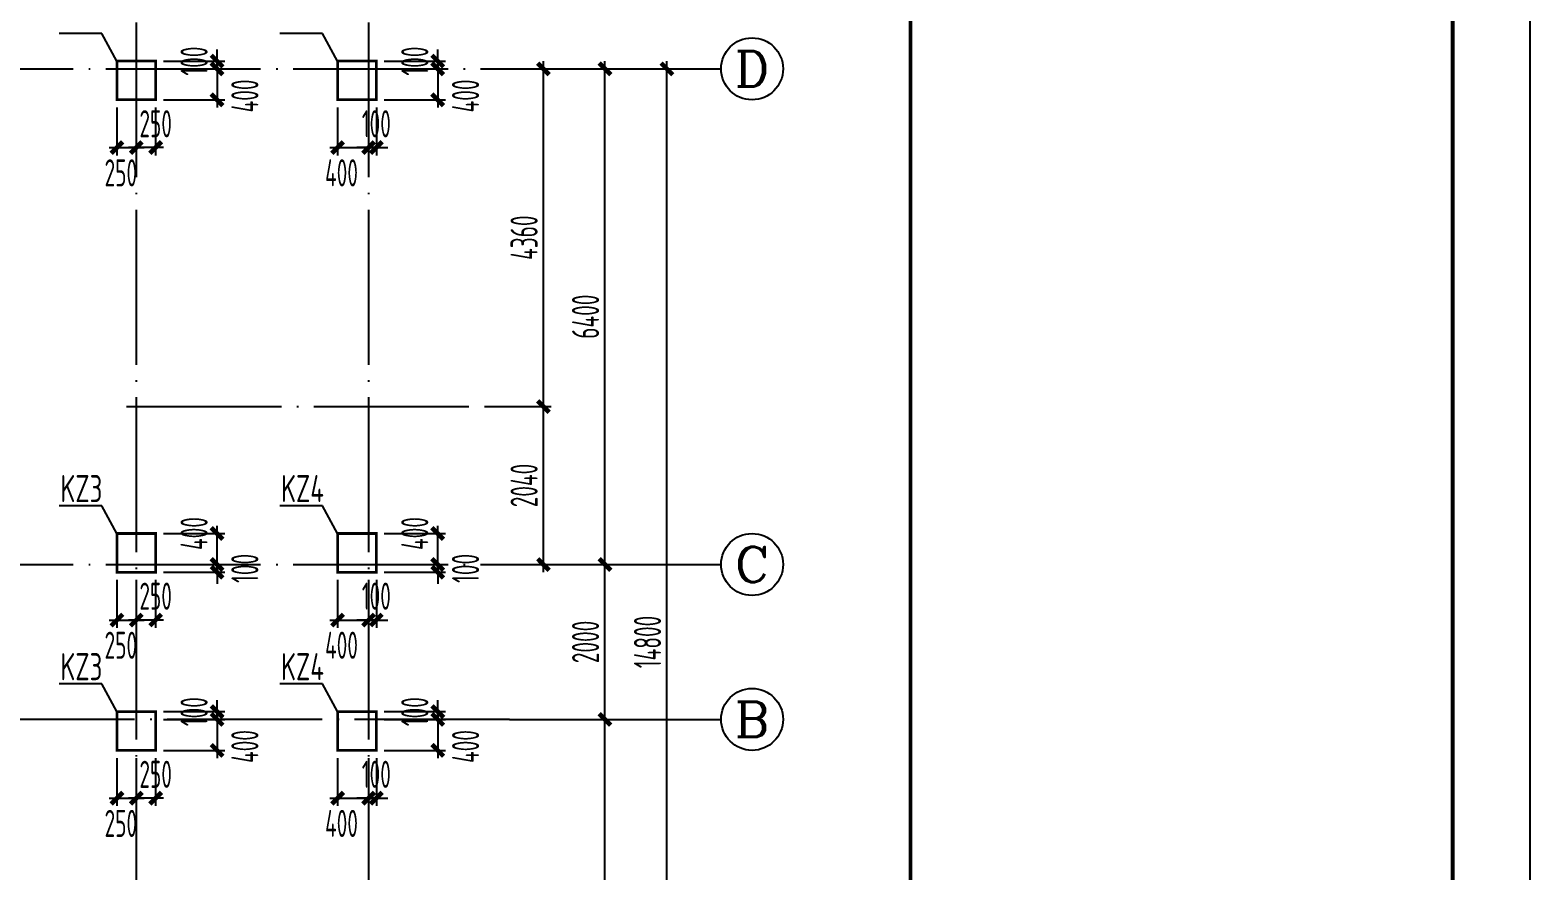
# Model space of a CAD drawing. Extents: x -472319 to -112444, y -516749 to -5704.
# Drawn here: x -361811 to -342439, y -348528 to -337670 of the extents above; entities that cross this region are included whole.
import ezdxf
from ezdxf.enums import TextEntityAlignment as Align

# ---------------------------------------------------------------- set-up
doc = ezdxf.new("R2010")
doc.units = 0
doc.header["$LTSCALE"] = 100
doc.header["$MEASUREMENT"] = 0
doc.linetypes.add('CENTER', pattern=[2, 1.25, -0.25, 0.25, -0.25])
doc.linetypes.add('DOTE', pattern=[2.42, 2, -0.2, 0.02, -0.2])
for name, color, linetype in [('AXIS', 3, 'Continuous'), ('AXIS_TEXT', 7, 'Continuous'), ('DOTE', 1, 'CENTER'), ('FRAME', 3, 'Continuous'), ('TEXT', 7, 'Continuous'), ('填充', 8, 'Continuous'), ('柱', 2, 'Continuous')]:
    doc.layers.add(name, color=color, linetype=linetype)
doc.styles.add('_TCH_AXIS', font='COMPLEX', dxfattribs={"bigfont": 'GBCBIG'})
doc.styles.add('COMPLEX', font='COMPLEX')
doc.styles.add('HZ', font='tssdeng.shx', dxfattribs={"width": 0.6, "height": 350, "bigfont": 'a.shx'})
doc.styles.add('TSSD_Dimension', font='Tssdeng.shx', dxfattribs={"width": 0.7, "bigfont": 'hztxt.shx'})
doc.dimstyles.new('DIMN', dxfattribs={"dimtxt": 350, "dimasz": 150, "dimexe": 100, "dimexo": 100, "dimgap": 75, "dimtad": 1, "dimdec": 0, "dimzin": 0, "dimdsep": 46, "dimtxsty": 'HZ', "dimblk": 'ARCHTICK', "dimcen": 0.09, "dimdle": 100, "dimclrd": 3, "dimclre": 3, "dimclrt": 7, "dimazin": 2, "dimtfac": 1, "dimtdec": 0, "dimtmove": 2, "dimatfit": 3, "dimldrblk": 'ARCHTICK', "dimfxl": 1, "dimtolj": 1, "dimtzin": 0, "dimarcsym": 0})

# ---------------------------------------------------------------- blocks, each defined once
blk = doc.blocks.new('_ArchTick')
at = {"color": 0, "linetype": 'ByBlock', "const_width": 0.4}
blk.add_lwpolyline([(-0.5, -0.5), (0.5, 0.5)], dxfattribs=at)
blk = doc.blocks.new('*D2027')
at = {"layer": 'AXIS', "color": 3, "lineweight": -2, "transparency": 16777216}
for p, q in [((-354386, -353071), (-354386, -346471)), ((-355520, -346571), (-354286, -346571)), ((-355520, -352971), (-354286, -352971))]:
    blk.add_line(p, q, dxfattribs=at)
at = {"layer": 'Defpoints', "color": 0, "transparency": 16777216}
for p in [(-355620, -346571), (-354386, -346571), (-355620, -352971)]:
    blk.add_point(p, dxfattribs=at)
at = {"layer": 'AXIS', "color": 3, "lineweight": -2, "transparency": 16777216, "xscale": 150, "yscale": 150, "zscale": 150}
for p, rotation in [((-354386, -346571), 90), ((-354386, -352971), 270)]:
    blk.add_blockref('_ArchTick', p, dxfattribs=dict(at, rotation=rotation))
at = {"layer": 'AXIS', "color": 7, "transparency": 16777216, "insert": (-354636, -349771), "char_height": 350, "attachment_point": 5, "rotation": 90, "style": 'HZ'}
blk.add_mtext('\\A1;6400', dxfattribs=at)
blk = doc.blocks.new('*D2028')
at = {"layer": 'AXIS', "color": 3, "lineweight": -2, "transparency": 16777216}
for p, q in [((-355520, -344571), (-354286, -344571)), ((-354386, -346671), (-354386, -344471)), ((-355520, -346571), (-354286, -346571))]:
    blk.add_line(p, q, dxfattribs=at)
at = {"layer": 'Defpoints', "color": 0, "transparency": 16777216}
for p in [(-355620, -344571), (-354386, -344571), (-355620, -346571)]:
    blk.add_point(p, dxfattribs=at)
at = {"layer": 'AXIS', "color": 3, "lineweight": -2, "transparency": 16777216, "xscale": 150, "yscale": 150, "zscale": 150}
for p, rotation in [((-354386, -344571), 90), ((-354386, -346571), 270)]:
    blk.add_blockref('_ArchTick', p, dxfattribs=dict(at, rotation=rotation))
at = {"layer": 'AXIS', "color": 7, "transparency": 16777216, "insert": (-354636, -345571), "char_height": 350, "attachment_point": 5, "rotation": 90, "style": 'HZ'}
blk.add_mtext('\\A1;2000', dxfattribs=at)
blk = doc.blocks.new('*D2029')
at = {"layer": 'AXIS', "color": 3, "lineweight": -2, "transparency": 16777216}
for p, q in [((-355520, -338171), (-354286, -338171)), ((-354386, -344671), (-354386, -338071)), ((-355520, -344571), (-354286, -344571))]:
    blk.add_line(p, q, dxfattribs=at)
at = {"layer": 'Defpoints', "color": 0, "transparency": 16777216}
for p in [(-355620, -338171), (-354386, -338171), (-355620, -344571)]:
    blk.add_point(p, dxfattribs=at)
at = {"layer": 'AXIS', "color": 3, "lineweight": -2, "transparency": 16777216, "xscale": 150, "yscale": 150, "zscale": 150}
for p, rotation in [((-354386, -338171), 90), ((-354386, -344571), 270)]:
    blk.add_blockref('_ArchTick', p, dxfattribs=dict(at, rotation=rotation))
at = {"layer": 'AXIS', "color": 7, "transparency": 16777216, "insert": (-354636, -341371), "char_height": 350, "attachment_point": 5, "rotation": 90, "style": 'HZ'}
blk.add_mtext('\\A1;6400', dxfattribs=at)
blk = doc.blocks.new('*D2030')
at = {"layer": 'AXIS', "color": 3, "lineweight": -2, "transparency": 16777216}
for p, q in [((-355520, -338171), (-353486, -338171)), ((-353586, -353071), (-353586, -338071)), ((-355520, -352971), (-353486, -352971))]:
    blk.add_line(p, q, dxfattribs=at)
at = {"layer": 'Defpoints', "color": 0, "transparency": 16777216}
for p in [(-355620, -338171), (-353586, -338171), (-355620, -352971)]:
    blk.add_point(p, dxfattribs=at)
at = {"layer": 'AXIS', "color": 3, "lineweight": -2, "transparency": 16777216, "xscale": 150, "yscale": 150, "zscale": 150}
for p, rotation in [((-353586, -338171), 90), ((-353586, -352971), 270)]:
    blk.add_blockref('_ArchTick', p, dxfattribs=dict(at, rotation=rotation))
at = {"layer": 'AXIS', "color": 7, "transparency": 16777216, "insert": (-353836, -345571), "char_height": 350, "attachment_point": 5, "rotation": 90, "style": 'HZ'}
blk.add_mtext('\\A1;14800', dxfattribs=at)
blk = doc.blocks.new('_AXISO')
blk.add_circle((0, 0), 0.5)
at = {"layer": 'AXIS_TEXT', "style": 'COMPLEX', "width": 1.041667}
blk.add_attdef('A', text='', height=0.56, dxfattribs=at).set_placement((-0.25, -0.28), (0.25, -0.28), align=Align.FIT)
blk = doc.blocks.new('*D2221')
at = {"layer": 'Defpoints', "color": 0, "transparency": 16777216}
for p in [(-356034, -342531), (-355180, -342531), (-356034, -344571)]:
    blk.add_point(p, dxfattribs=at)
at = {"layer": '填充', "color": 3, "lineweight": -2, "transparency": 16777216}
for p, q in [((-355180, -344671), (-355180, -342431)), ((-355934, -342531), (-355080, -342531)), ((-355934, -344571), (-355080, -344571))]:
    blk.add_line(p, q, dxfattribs=at)
at = {"layer": '填充', "color": 3, "lineweight": -2, "transparency": 16777216, "xscale": 150, "yscale": 150, "zscale": 150}
for p, rotation in [((-355180, -342531), 90), ((-355180, -344571), 270)]:
    blk.add_blockref('_ArchTick', p, dxfattribs=dict(at, rotation=rotation))
at = {"layer": '填充', "color": 7, "transparency": 16777216, "insert": (-355430, -343551), "char_height": 350, "attachment_point": 5, "rotation": 90, "style": 'HZ'}
blk.add_mtext('\\A1;2040', dxfattribs=at)
blk = doc.blocks.new('*D2056')
at = {"layer": 'Defpoints', "color": 0, "transparency": 16777216}
for p in [(-356034, -338171), (-355180, -338171), (-356034, -342531)]:
    blk.add_point(p, dxfattribs=at)
at = {"layer": '填充', "color": 3, "lineweight": -2, "transparency": 16777216}
for p, q in [((-355934, -338171), (-355080, -338171)), ((-355180, -342631), (-355180, -338071)), ((-355934, -342531), (-355080, -342531))]:
    blk.add_line(p, q, dxfattribs=at)
at = {"layer": '填充', "color": 3, "lineweight": -2, "transparency": 16777216, "xscale": 150, "yscale": 150, "zscale": 150}
for p, rotation in [((-355180, -338171), 90), ((-355180, -342531), 270)]:
    blk.add_blockref('_ArchTick', p, dxfattribs=dict(at, rotation=rotation))
at = {"layer": '填充', "color": 7, "transparency": 16777216, "insert": (-355430, -340351), "char_height": 350, "attachment_point": 5, "rotation": 90, "style": 'HZ'}
blk.add_mtext('\\A1;4360', dxfattribs=at)
blk = doc.blocks.new('*D2189')
at = {"layer": 'Defpoints', "color": 0, "transparency": 16777216}
for p in [(-360188, -346571), (-360188, -346971), (-359395, -346971)]:
    blk.add_point(p, dxfattribs=at)
at = {"layer": '填充', "color": 3, "lineweight": -2, "transparency": 16777216}
for p, q in [((-359395, -346471), (-359395, -347071)), ((-360088, -346571), (-359295, -346571)), ((-360088, -346971), (-359295, -346971))]:
    blk.add_line(p, q, dxfattribs=at)
at = {"layer": '填充', "color": 3, "lineweight": -2, "transparency": 16777216, "xscale": 150, "yscale": 150, "zscale": 150}
for p, rotation in [((-359395, -346571), 90), ((-359395, -346971), 270)]:
    blk.add_blockref('_ArchTick', p, dxfattribs=dict(at, rotation=rotation))
at = {"layer": '填充', "color": 7, "transparency": 16777216, "insert": (-359036, -346921), "char_height": 350, "attachment_point": 5, "rotation": 90, "style": 'HZ'}
blk.add_mtext('\\A1;400', dxfattribs=at)
blk = doc.blocks.new('*D2190')
at = {"layer": 'Defpoints', "color": 0, "transparency": 16777216}
for p in [(-360188, -346471), (-359395, -346471), (-360188, -346571)]:
    blk.add_point(p, dxfattribs=at)
at = {"layer": '填充', "color": 3, "lineweight": -2, "transparency": 16777216}
for p, q in [((-359395, -346471), (-359395, -346321)), ((-360088, -346471), (-359295, -346471)), ((-359395, -346571), (-359395, -346471)), ((-360088, -346571), (-359295, -346571)), ((-359395, -346571), (-359395, -346721))]:
    blk.add_line(p, q, dxfattribs=at)
at = {"layer": '填充', "color": 3, "lineweight": -2, "transparency": 16777216, "xscale": 150, "yscale": 150, "zscale": 150}
for p, rotation in [((-359395, -346471), 270), ((-359395, -346571), 90)]:
    blk.add_blockref('_ArchTick', p, dxfattribs=dict(at, rotation=rotation))
at = {"layer": '填充', "color": 7, "transparency": 16777216, "insert": (-359692, -346471), "char_height": 350, "attachment_point": 5, "rotation": 90, "style": 'HZ'}
blk.add_mtext('\\A1;100', dxfattribs=at)
blk = doc.blocks.new('*D2191')
at = {"layer": 'Defpoints', "color": 0, "transparency": 16777216}
for p in [(-360688, -346971), (-360438, -346971), (-360438, -347588)]:
    blk.add_point(p, dxfattribs=at)
at = {"layer": '填充', "color": 3, "lineweight": -2, "transparency": 16777216}
for p, q in [((-360688, -347071), (-360688, -347688)), ((-360438, -347071), (-360438, -347688)), ((-360788, -347588), (-360338, -347588))]:
    blk.add_line(p, q, dxfattribs=at)
at = {"layer": '填充', "color": 3, "lineweight": -2, "transparency": 16777216, "xscale": 150, "yscale": 150, "zscale": 150, "rotation": 180}
blk.add_blockref('_ArchTick', (-360688, -347588), dxfattribs=at)
at = {"layer": '填充', "color": 3, "lineweight": -2, "transparency": 16777216, "xscale": 150, "yscale": 150, "zscale": 150}
blk.add_blockref('_ArchTick', (-360438, -347588), dxfattribs=at)
at = {"layer": '填充', "color": 7, "transparency": 16777216, "insert": (-360638, -347914), "char_height": 350, "attachment_point": 5, "style": 'HZ'}
blk.add_mtext('\\A1;250', dxfattribs=at)
blk = doc.blocks.new('*D2192')
at = {"layer": 'Defpoints', "color": 0, "transparency": 16777216}
for p in [(-360438, -346971), (-360188, -346971), (-360438, -347588)]:
    blk.add_point(p, dxfattribs=at)
at = {"layer": '填充', "color": 3, "lineweight": -2, "transparency": 16777216}
for p, q in [((-360438, -347071), (-360438, -347688)), ((-360188, -347071), (-360188, -347688)), ((-360088, -347588), (-360538, -347588))]:
    blk.add_line(p, q, dxfattribs=at)
at = {"layer": '填充', "color": 3, "lineweight": -2, "transparency": 16777216, "xscale": 150, "yscale": 150, "zscale": 150, "rotation": 180}
blk.add_blockref('_ArchTick', (-360438, -347588), dxfattribs=at)
at = {"layer": '填充', "color": 3, "lineweight": -2, "transparency": 16777216, "xscale": 150, "yscale": 150, "zscale": 150}
blk.add_blockref('_ArchTick', (-360188, -347588), dxfattribs=at)
at = {"layer": '填充', "color": 7, "transparency": 16777216, "insert": (-360188, -347280), "char_height": 350, "attachment_point": 5, "style": 'HZ'}
blk.add_mtext('\\A1;250', dxfattribs=at)
blk = doc.blocks.new('*D2193')
at = {"layer": 'Defpoints', "color": 0, "transparency": 16777216}
for p in [(-360188, -344571), (-360188, -344671), (-359395, -344671)]:
    blk.add_point(p, dxfattribs=at)
at = {"layer": '填充', "color": 3, "lineweight": -2, "transparency": 16777216}
for p, q in [((-359395, -344571), (-359395, -344421)), ((-360088, -344571), (-359295, -344571)), ((-359395, -344571), (-359395, -344671)), ((-360088, -344671), (-359295, -344671)), ((-359395, -344671), (-359395, -344821))]:
    blk.add_line(p, q, dxfattribs=at)
at = {"layer": '填充', "color": 3, "lineweight": -2, "transparency": 16777216, "xscale": 150, "yscale": 150, "zscale": 150}
for p, rotation in [((-359395, -344571), 270), ((-359395, -344671), 90)]:
    blk.add_blockref('_ArchTick', p, dxfattribs=dict(at, rotation=rotation))
at = {"layer": '填充', "color": 7, "transparency": 16777216, "insert": (-359036, -344621), "char_height": 350, "attachment_point": 5, "rotation": 90, "style": 'HZ'}
blk.add_mtext('\\A1;100', dxfattribs=at)
blk = doc.blocks.new('*D2194')
at = {"layer": 'Defpoints', "color": 0, "transparency": 16777216}
for p in [(-360188, -344171), (-359395, -344171), (-360188, -344571)]:
    blk.add_point(p, dxfattribs=at)
at = {"layer": '填充', "color": 3, "lineweight": -2, "transparency": 16777216}
for p, q in [((-360088, -344171), (-359295, -344171)), ((-359395, -344671), (-359395, -344071)), ((-360088, -344571), (-359295, -344571))]:
    blk.add_line(p, q, dxfattribs=at)
at = {"layer": '填充', "color": 3, "lineweight": -2, "transparency": 16777216, "xscale": 150, "yscale": 150, "zscale": 150}
for p, rotation in [((-359395, -344171), 90), ((-359395, -344571), 270)]:
    blk.add_blockref('_ArchTick', p, dxfattribs=dict(at, rotation=rotation))
at = {"layer": '填充', "color": 7, "transparency": 16777216, "insert": (-359692, -344171), "char_height": 350, "attachment_point": 5, "rotation": 90, "style": 'HZ'}
blk.add_mtext('\\A1;400', dxfattribs=at)
blk = doc.blocks.new('*D2195')
at = {"layer": 'Defpoints', "color": 0, "transparency": 16777216}
for p in [(-360688, -344671), (-360438, -344671), (-360438, -345288)]:
    blk.add_point(p, dxfattribs=at)
at = {"layer": '填充', "color": 3, "lineweight": -2, "transparency": 16777216}
for p, q in [((-360688, -344771), (-360688, -345388)), ((-360438, -344771), (-360438, -345388)), ((-360788, -345288), (-360338, -345288))]:
    blk.add_line(p, q, dxfattribs=at)
at = {"layer": '填充', "color": 3, "lineweight": -2, "transparency": 16777216, "xscale": 150, "yscale": 150, "zscale": 150, "rotation": 180}
blk.add_blockref('_ArchTick', (-360688, -345288), dxfattribs=at)
at = {"layer": '填充', "color": 3, "lineweight": -2, "transparency": 16777216, "xscale": 150, "yscale": 150, "zscale": 150}
blk.add_blockref('_ArchTick', (-360438, -345288), dxfattribs=at)
at = {"layer": '填充', "color": 7, "transparency": 16777216, "insert": (-360638, -345614), "char_height": 350, "attachment_point": 5, "style": 'HZ'}
blk.add_mtext('\\A1;250', dxfattribs=at)
blk = doc.blocks.new('*D2196')
at = {"layer": 'Defpoints', "color": 0, "transparency": 16777216}
for p in [(-360438, -344671), (-360188, -344671), (-360438, -345288)]:
    blk.add_point(p, dxfattribs=at)
at = {"layer": '填充', "color": 3, "lineweight": -2, "transparency": 16777216}
for p, q in [((-360438, -344771), (-360438, -345388)), ((-360188, -344771), (-360188, -345388)), ((-360088, -345288), (-360538, -345288))]:
    blk.add_line(p, q, dxfattribs=at)
at = {"layer": '填充', "color": 3, "lineweight": -2, "transparency": 16777216, "xscale": 150, "yscale": 150, "zscale": 150, "rotation": 180}
blk.add_blockref('_ArchTick', (-360438, -345288), dxfattribs=at)
at = {"layer": '填充', "color": 3, "lineweight": -2, "transparency": 16777216, "xscale": 150, "yscale": 150, "zscale": 150}
blk.add_blockref('_ArchTick', (-360188, -345288), dxfattribs=at)
at = {"layer": '填充', "color": 7, "transparency": 16777216, "insert": (-360188, -344980), "char_height": 350, "attachment_point": 5, "style": 'HZ'}
blk.add_mtext('\\A1;250', dxfattribs=at)
blk = doc.blocks.new('*D2197')
at = {"layer": 'Defpoints', "color": 0, "transparency": 16777216}
for p in [(-360188, -338171), (-360188, -338571), (-359395, -338571)]:
    blk.add_point(p, dxfattribs=at)
at = {"layer": '填充', "color": 3, "lineweight": -2, "transparency": 16777216}
for p, q in [((-360088, -338171), (-359295, -338171)), ((-359395, -338071), (-359395, -338671)), ((-360088, -338571), (-359295, -338571))]:
    blk.add_line(p, q, dxfattribs=at)
at = {"layer": '填充', "color": 3, "lineweight": -2, "transparency": 16777216, "xscale": 150, "yscale": 150, "zscale": 150}
for p, rotation in [((-359395, -338171), 90), ((-359395, -338571), 270)]:
    blk.add_blockref('_ArchTick', p, dxfattribs=dict(at, rotation=rotation))
at = {"layer": '填充', "color": 7, "transparency": 16777216, "insert": (-359036, -338521), "char_height": 350, "attachment_point": 5, "rotation": 90, "style": 'HZ'}
blk.add_mtext('\\A1;400', dxfattribs=at)
blk = doc.blocks.new('*D2198')
at = {"layer": 'Defpoints', "color": 0, "transparency": 16777216}
for p in [(-360188, -338071), (-360188, -338171), (-359395, -338071)]:
    blk.add_point(p, dxfattribs=at)
at = {"layer": '填充', "color": 3, "lineweight": -2, "transparency": 16777216}
for p, q in [((-359395, -338071), (-359395, -337921)), ((-360088, -338071), (-359295, -338071)), ((-360088, -338171), (-359295, -338171)), ((-359395, -338171), (-359395, -338071)), ((-359395, -338171), (-359395, -338321))]:
    blk.add_line(p, q, dxfattribs=at)
at = {"layer": '填充', "color": 3, "lineweight": -2, "transparency": 16777216, "xscale": 150, "yscale": 150, "zscale": 150}
for p, rotation in [((-359395, -338071), 270), ((-359395, -338171), 90)]:
    blk.add_blockref('_ArchTick', p, dxfattribs=dict(at, rotation=rotation))
at = {"layer": '填充', "color": 7, "transparency": 16777216, "insert": (-359692, -338071), "char_height": 350, "attachment_point": 5, "rotation": 90, "style": 'HZ'}
blk.add_mtext('\\A1;100', dxfattribs=at)
blk = doc.blocks.new('*D2199')
at = {"layer": 'Defpoints', "color": 0, "transparency": 16777216}
for p in [(-360688, -338571), (-360438, -338571), (-360438, -339188)]:
    blk.add_point(p, dxfattribs=at)
at = {"layer": '填充', "color": 3, "lineweight": -2, "transparency": 16777216}
for p, q in [((-360688, -338671), (-360688, -339288)), ((-360438, -338671), (-360438, -339288)), ((-360788, -339188), (-360338, -339188))]:
    blk.add_line(p, q, dxfattribs=at)
at = {"layer": '填充', "color": 3, "lineweight": -2, "transparency": 16777216, "xscale": 150, "yscale": 150, "zscale": 150, "rotation": 180}
blk.add_blockref('_ArchTick', (-360688, -339188), dxfattribs=at)
at = {"layer": '填充', "color": 3, "lineweight": -2, "transparency": 16777216, "xscale": 150, "yscale": 150, "zscale": 150}
blk.add_blockref('_ArchTick', (-360438, -339188), dxfattribs=at)
at = {"layer": '填充', "color": 7, "transparency": 16777216, "insert": (-360638, -339514), "char_height": 350, "attachment_point": 5, "style": 'HZ'}
blk.add_mtext('\\A1;250', dxfattribs=at)
blk = doc.blocks.new('*D2200')
at = {"layer": 'Defpoints', "color": 0, "transparency": 16777216}
for p in [(-360438, -338571), (-360188, -338571), (-360438, -339188)]:
    blk.add_point(p, dxfattribs=at)
at = {"layer": '填充', "color": 3, "lineweight": -2, "transparency": 16777216}
for p, q in [((-360438, -338671), (-360438, -339288)), ((-360188, -338671), (-360188, -339288)), ((-360088, -339188), (-360538, -339188))]:
    blk.add_line(p, q, dxfattribs=at)
at = {"layer": '填充', "color": 3, "lineweight": -2, "transparency": 16777216, "xscale": 150, "yscale": 150, "zscale": 150, "rotation": 180}
blk.add_blockref('_ArchTick', (-360438, -339188), dxfattribs=at)
at = {"layer": '填充', "color": 3, "lineweight": -2, "transparency": 16777216, "xscale": 150, "yscale": 150, "zscale": 150}
blk.add_blockref('_ArchTick', (-360188, -339188), dxfattribs=at)
at = {"layer": '填充', "color": 7, "transparency": 16777216, "insert": (-360188, -338880), "char_height": 350, "attachment_point": 5, "style": 'HZ'}
blk.add_mtext('\\A1;250', dxfattribs=at)
blk = doc.blocks.new('*D2209')
at = {"layer": 'Defpoints', "color": 0, "transparency": 16777216}
for p in [(-357338, -344571), (-357338, -344671), (-356545, -344671)]:
    blk.add_point(p, dxfattribs=at)
at = {"layer": '填充', "color": 3, "lineweight": -2, "transparency": 16777216}
for p, q in [((-356545, -344571), (-356545, -344421)), ((-357238, -344571), (-356445, -344571)), ((-356545, -344571), (-356545, -344671)), ((-357238, -344671), (-356445, -344671)), ((-356545, -344671), (-356545, -344821))]:
    blk.add_line(p, q, dxfattribs=at)
at = {"layer": '填充', "color": 3, "lineweight": -2, "transparency": 16777216, "xscale": 150, "yscale": 150, "zscale": 150}
for p, rotation in [((-356545, -344571), 270), ((-356545, -344671), 90)]:
    blk.add_blockref('_ArchTick', p, dxfattribs=dict(at, rotation=rotation))
at = {"layer": '填充', "color": 7, "transparency": 16777216, "insert": (-356186, -344621), "char_height": 350, "attachment_point": 5, "rotation": 90, "style": 'HZ'}
blk.add_mtext('\\A1;100', dxfattribs=at)
blk = doc.blocks.new('*D2210')
at = {"layer": 'Defpoints', "color": 0, "transparency": 16777216}
for p in [(-357338, -344171), (-356545, -344171), (-357338, -344571)]:
    blk.add_point(p, dxfattribs=at)
at = {"layer": '填充', "color": 3, "lineweight": -2, "transparency": 16777216}
for p, q in [((-357238, -344171), (-356445, -344171)), ((-356545, -344671), (-356545, -344071)), ((-357238, -344571), (-356445, -344571))]:
    blk.add_line(p, q, dxfattribs=at)
at = {"layer": '填充', "color": 3, "lineweight": -2, "transparency": 16777216, "xscale": 150, "yscale": 150, "zscale": 150}
for p, rotation in [((-356545, -344171), 90), ((-356545, -344571), 270)]:
    blk.add_blockref('_ArchTick', p, dxfattribs=dict(at, rotation=rotation))
at = {"layer": '填充', "color": 7, "transparency": 16777216, "insert": (-356842, -344171), "char_height": 350, "attachment_point": 5, "rotation": 90, "style": 'HZ'}
blk.add_mtext('\\A1;400', dxfattribs=at)
blk = doc.blocks.new('*D2211')
at = {"layer": 'Defpoints', "color": 0, "transparency": 16777216}
for p in [(-357838, -344671), (-357438, -344671), (-357438, -345288)]:
    blk.add_point(p, dxfattribs=at)
at = {"layer": '填充', "color": 3, "lineweight": -2, "transparency": 16777216}
for p, q in [((-357838, -344771), (-357838, -345388)), ((-357438, -344771), (-357438, -345388)), ((-357938, -345288), (-357338, -345288))]:
    blk.add_line(p, q, dxfattribs=at)
at = {"layer": '填充', "color": 3, "lineweight": -2, "transparency": 16777216, "xscale": 150, "yscale": 150, "zscale": 150, "rotation": 180}
blk.add_blockref('_ArchTick', (-357838, -345288), dxfattribs=at)
at = {"layer": '填充', "color": 3, "lineweight": -2, "transparency": 16777216, "xscale": 150, "yscale": 150, "zscale": 150}
blk.add_blockref('_ArchTick', (-357438, -345288), dxfattribs=at)
at = {"layer": '填充', "color": 7, "transparency": 16777216, "insert": (-357788, -345614), "char_height": 350, "attachment_point": 5, "style": 'HZ'}
blk.add_mtext('\\A1;400', dxfattribs=at)
blk = doc.blocks.new('*D2212')
at = {"layer": 'Defpoints', "color": 0, "transparency": 16777216}
for p in [(-357438, -344671), (-357338, -344671), (-357438, -345288)]:
    blk.add_point(p, dxfattribs=at)
at = {"layer": '填充', "color": 3, "lineweight": -2, "transparency": 16777216}
for p, q in [((-357438, -344771), (-357438, -345388)), ((-357338, -344771), (-357338, -345388)), ((-357438, -345288), (-357588, -345288)), ((-357338, -345288), (-357438, -345288)), ((-357338, -345288), (-357188, -345288))]:
    blk.add_line(p, q, dxfattribs=at)
at = {"layer": '填充', "color": 3, "lineweight": -2, "transparency": 16777216, "xscale": 150, "yscale": 150, "zscale": 150}
blk.add_blockref('_ArchTick', (-357438, -345288), dxfattribs=at)
at = {"layer": '填充', "color": 3, "lineweight": -2, "transparency": 16777216, "xscale": 150, "yscale": 150, "zscale": 150, "rotation": 180}
blk.add_blockref('_ArchTick', (-357338, -345288), dxfattribs=at)
at = {"layer": '填充', "color": 7, "transparency": 16777216, "insert": (-357338, -344980), "char_height": 350, "attachment_point": 5, "style": 'HZ'}
blk.add_mtext('\\A1;100', dxfattribs=at)
blk = doc.blocks.new('*D2213')
at = {"layer": 'Defpoints', "color": 0, "transparency": 16777216}
for p in [(-357338, -346571), (-357338, -346971), (-356545, -346971)]:
    blk.add_point(p, dxfattribs=at)
at = {"layer": '填充', "color": 3, "lineweight": -2, "transparency": 16777216}
for p, q in [((-356545, -346471), (-356545, -347071)), ((-357238, -346571), (-356445, -346571)), ((-357238, -346971), (-356445, -346971))]:
    blk.add_line(p, q, dxfattribs=at)
at = {"layer": '填充', "color": 3, "lineweight": -2, "transparency": 16777216, "xscale": 150, "yscale": 150, "zscale": 150}
for p, rotation in [((-356545, -346571), 90), ((-356545, -346971), 270)]:
    blk.add_blockref('_ArchTick', p, dxfattribs=dict(at, rotation=rotation))
at = {"layer": '填充', "color": 7, "transparency": 16777216, "insert": (-356185, -346921), "char_height": 350, "attachment_point": 5, "rotation": 90, "style": 'HZ'}
blk.add_mtext('\\A1;400', dxfattribs=at)
blk = doc.blocks.new('*D2214')
at = {"layer": 'Defpoints', "color": 0, "transparency": 16777216}
for p in [(-357338, -346471), (-356545, -346471), (-357338, -346571)]:
    blk.add_point(p, dxfattribs=at)
at = {"layer": '填充', "color": 3, "lineweight": -2, "transparency": 16777216}
for p, q in [((-356545, -346471), (-356545, -346321)), ((-357238, -346471), (-356445, -346471)), ((-356545, -346571), (-356545, -346471)), ((-357238, -346571), (-356445, -346571)), ((-356545, -346571), (-356545, -346721))]:
    blk.add_line(p, q, dxfattribs=at)
at = {"layer": '填充', "color": 3, "lineweight": -2, "transparency": 16777216, "xscale": 150, "yscale": 150, "zscale": 150}
for p, rotation in [((-356545, -346471), 270), ((-356545, -346571), 90)]:
    blk.add_blockref('_ArchTick', p, dxfattribs=dict(at, rotation=rotation))
at = {"layer": '填充', "color": 7, "transparency": 16777216, "insert": (-356842, -346471), "char_height": 350, "attachment_point": 5, "rotation": 90, "style": 'HZ'}
blk.add_mtext('\\A1;100', dxfattribs=at)
blk = doc.blocks.new('*D2215')
at = {"layer": 'Defpoints', "color": 0, "transparency": 16777216}
for p in [(-357838, -346971), (-357438, -346971), (-357438, -347588)]:
    blk.add_point(p, dxfattribs=at)
at = {"layer": '填充', "color": 3, "lineweight": -2, "transparency": 16777216}
for p, q in [((-357838, -347071), (-357838, -347688)), ((-357438, -347071), (-357438, -347688)), ((-357938, -347588), (-357338, -347588))]:
    blk.add_line(p, q, dxfattribs=at)
at = {"layer": '填充', "color": 3, "lineweight": -2, "transparency": 16777216, "xscale": 150, "yscale": 150, "zscale": 150, "rotation": 180}
blk.add_blockref('_ArchTick', (-357838, -347588), dxfattribs=at)
at = {"layer": '填充', "color": 3, "lineweight": -2, "transparency": 16777216, "xscale": 150, "yscale": 150, "zscale": 150}
blk.add_blockref('_ArchTick', (-357438, -347588), dxfattribs=at)
at = {"layer": '填充', "color": 7, "transparency": 16777216, "insert": (-357788, -347914), "char_height": 350, "attachment_point": 5, "style": 'HZ'}
blk.add_mtext('\\A1;400', dxfattribs=at)
blk = doc.blocks.new('*D2216')
at = {"layer": 'Defpoints', "color": 0, "transparency": 16777216}
for p in [(-357438, -346971), (-357338, -346971), (-357438, -347588)]:
    blk.add_point(p, dxfattribs=at)
at = {"layer": '填充', "color": 3, "lineweight": -2, "transparency": 16777216}
for p, q in [((-357438, -347071), (-357438, -347688)), ((-357338, -347071), (-357338, -347688)), ((-357438, -347588), (-357588, -347588)), ((-357338, -347588), (-357438, -347588)), ((-357338, -347588), (-357188, -347588))]:
    blk.add_line(p, q, dxfattribs=at)
at = {"layer": '填充', "color": 3, "lineweight": -2, "transparency": 16777216, "xscale": 150, "yscale": 150, "zscale": 150}
blk.add_blockref('_ArchTick', (-357438, -347588), dxfattribs=at)
at = {"layer": '填充', "color": 3, "lineweight": -2, "transparency": 16777216, "xscale": 150, "yscale": 150, "zscale": 150, "rotation": 180}
blk.add_blockref('_ArchTick', (-357338, -347588), dxfattribs=at)
at = {"layer": '填充', "color": 7, "transparency": 16777216, "insert": (-357338, -347280), "char_height": 350, "attachment_point": 5, "style": 'HZ'}
blk.add_mtext('\\A1;100', dxfattribs=at)
blk = doc.blocks.new('*D2217')
at = {"layer": 'Defpoints', "color": 0, "transparency": 16777216}
for p in [(-357338, -338171), (-357338, -338571), (-356545, -338571)]:
    blk.add_point(p, dxfattribs=at)
at = {"layer": '填充', "color": 3, "lineweight": -2, "transparency": 16777216}
for p, q in [((-357238, -338171), (-356445, -338171)), ((-356545, -338071), (-356545, -338671)), ((-357238, -338571), (-356445, -338571))]:
    blk.add_line(p, q, dxfattribs=at)
at = {"layer": '填充', "color": 3, "lineweight": -2, "transparency": 16777216, "xscale": 150, "yscale": 150, "zscale": 150}
for p, rotation in [((-356545, -338171), 90), ((-356545, -338571), 270)]:
    blk.add_blockref('_ArchTick', p, dxfattribs=dict(at, rotation=rotation))
at = {"layer": '填充', "color": 7, "transparency": 16777216, "insert": (-356186, -338521), "char_height": 350, "attachment_point": 5, "rotation": 90, "style": 'HZ'}
blk.add_mtext('\\A1;400', dxfattribs=at)
blk = doc.blocks.new('*D2218')
at = {"layer": 'Defpoints', "color": 0, "transparency": 16777216}
for p in [(-357338, -338071), (-357338, -338171), (-356545, -338071)]:
    blk.add_point(p, dxfattribs=at)
at = {"layer": '填充', "color": 3, "lineweight": -2, "transparency": 16777216}
for p, q in [((-356545, -338071), (-356545, -337921)), ((-357238, -338071), (-356445, -338071)), ((-357238, -338171), (-356445, -338171)), ((-356545, -338171), (-356545, -338071)), ((-356545, -338171), (-356545, -338321))]:
    blk.add_line(p, q, dxfattribs=at)
at = {"layer": '填充', "color": 3, "lineweight": -2, "transparency": 16777216, "xscale": 150, "yscale": 150, "zscale": 150}
for p, rotation in [((-356545, -338071), 270), ((-356545, -338171), 90)]:
    blk.add_blockref('_ArchTick', p, dxfattribs=dict(at, rotation=rotation))
at = {"layer": '填充', "color": 7, "transparency": 16777216, "insert": (-356842, -338071), "char_height": 350, "attachment_point": 5, "rotation": 90, "style": 'HZ'}
blk.add_mtext('\\A1;100', dxfattribs=at)
blk = doc.blocks.new('*D2219')
at = {"layer": 'Defpoints', "color": 0, "transparency": 16777216}
for p in [(-357838, -338571), (-357438, -338571), (-357438, -339188)]:
    blk.add_point(p, dxfattribs=at)
at = {"layer": '填充', "color": 3, "lineweight": -2, "transparency": 16777216}
for p, q in [((-357838, -338671), (-357838, -339288)), ((-357438, -338671), (-357438, -339288)), ((-357938, -339188), (-357338, -339188))]:
    blk.add_line(p, q, dxfattribs=at)
at = {"layer": '填充', "color": 3, "lineweight": -2, "transparency": 16777216, "xscale": 150, "yscale": 150, "zscale": 150, "rotation": 180}
blk.add_blockref('_ArchTick', (-357838, -339188), dxfattribs=at)
at = {"layer": '填充', "color": 3, "lineweight": -2, "transparency": 16777216, "xscale": 150, "yscale": 150, "zscale": 150}
blk.add_blockref('_ArchTick', (-357438, -339188), dxfattribs=at)
at = {"layer": '填充', "color": 7, "transparency": 16777216, "insert": (-357788, -339514), "char_height": 350, "attachment_point": 5, "style": 'HZ'}
blk.add_mtext('\\A1;400', dxfattribs=at)
blk = doc.blocks.new('*D2220')
at = {"layer": 'Defpoints', "color": 0, "transparency": 16777216}
for p in [(-357438, -338571), (-357338, -338571), (-357438, -339188)]:
    blk.add_point(p, dxfattribs=at)
at = {"layer": '填充', "color": 3, "lineweight": -2, "transparency": 16777216}
for p, q in [((-357438, -338671), (-357438, -339288)), ((-357338, -338671), (-357338, -339288)), ((-357438, -339188), (-357588, -339188)), ((-357338, -339188), (-357438, -339188)), ((-357338, -339188), (-357188, -339188))]:
    blk.add_line(p, q, dxfattribs=at)
at = {"layer": '填充', "color": 3, "lineweight": -2, "transparency": 16777216, "xscale": 150, "yscale": 150, "zscale": 150}
blk.add_blockref('_ArchTick', (-357438, -339188), dxfattribs=at)
at = {"layer": '填充', "color": 3, "lineweight": -2, "transparency": 16777216, "xscale": 150, "yscale": 150, "zscale": 150, "rotation": 180}
blk.add_blockref('_ArchTick', (-357338, -339188), dxfattribs=at)
at = {"layer": '填充', "color": 7, "transparency": 16777216, "insert": (-357338, -338880), "char_height": 350, "attachment_point": 5, "style": 'HZ'}
blk.add_mtext('\\A1;100', dxfattribs=at)
blk = doc.blocks.new('A$C20674F94')
at = {"layer": 'FRAME'}
for p, q in [((84100, 0), (84100, 59400)), ((76100, 58400), (76100, 1000)), ((83100, 1000), (83100, 58400))]:
    blk.add_line(p, q, dxfattribs=at)
at = {"layer": 'FRAME', "const_width": 50}
for points in [[(2500, 58400), (83100, 58400), (83100, 1000), (2500, 1000), (2500, 58400)], [(76100, 58400), (76100, 1000)]]:
    blk.add_lwpolyline(points, dxfattribs=at)

msp = doc.modelspace()

# ---------------------------------------------------------------- linework, layer by layer
at = {"layer": 'AXIS'}
for p, q in [((-355619.518, -338170.89), (-352885.518, -338170.89)), ((-355619.518, -344570.89), (-352885.518, -344570.89)), ((-355619.518, -346570.89), (-352885.518, -346570.89))]:
    msp.add_line(p, q, dxfattribs=at)
at = {"layer": 'DOTE', "linetype": 'DOTE', "ltscale": 10}
for p, q in [((-360438.328, -335151.242), (-360438.328, -354414.782)), ((-357438.328, -335151.242), (-357438.328, -354414.782)), ((-418912.147, -338170.89), (-355619.518, -338170.89)), ((-360563.328, -342530.89), (-355619.518, -342530.89)), ((-418912.147, -344570.89), (-355619.518, -344570.89)), ((-355619.518, -346570.89), (-418912.147, -346570.89))]:
    msp.add_line(p, q, dxfattribs=at)
at = {"layer": 'TEXT'}
for p, q in [((-360881.828, -337713.98), (-361432.283, -337713.98)), ((-360688.328, -338070.89), (-360881.828, -337713.98)), ((-358031.828, -337713.98), (-358582.283, -337713.98)), ((-357838.328, -338070.89), (-358031.828, -337713.98)), ((-360881.828, -343813.98), (-361432.283, -343813.98)), ((-360688.328, -344170.89), (-360881.828, -343813.98)), ((-358031.828, -343813.98), (-358582.283, -343813.98)), ((-357838.328, -344170.89), (-358031.828, -343813.98)), ((-360881.828, -346113.98), (-361432.283, -346113.98)), ((-360688.328, -346470.89), (-360881.828, -346113.98)), ((-358031.828, -346113.98), (-358582.283, -346113.98)), ((-357838.328, -346470.89), (-358031.828, -346113.98))]:
    msp.add_line(p, q, dxfattribs=at)
at = {"layer": '柱', "const_width": 35}
for points in [[(-360688.328, -338070.89), (-360188.328, -338070.89), (-360188.328, -338570.89), (-360688.328, -338570.89)], [(-360688.328, -338070.89), (-360188.328, -338070.89), (-360188.328, -338570.89), (-360688.328, -338570.89)], [(-357338.328, -338070.89), (-357838.328, -338070.89), (-357838.328, -338570.89), (-357338.328, -338570.89)], [(-357338.328, -338570.89), (-357838.328, -338570.89), (-357838.328, -338070.89), (-357338.328, -338070.89)], [(-360688.328, -344170.89), (-360188.328, -344170.89), (-360188.328, -344670.89), (-360688.328, -344670.89)], [(-357338.328, -344170.89), (-357838.328, -344170.89), (-357838.328, -344670.89), (-357338.328, -344670.89)], [(-360688.328, -346970.89), (-360188.328, -346970.89), (-360188.328, -346470.89), (-360688.328, -346470.89)], [(-357338.328, -346970.89), (-357838.328, -346970.89), (-357838.328, -346470.89), (-357338.328, -346470.89)]]:
    msp.add_lwpolyline(points, close=True, dxfattribs=at)

# ---------------------------------------------------------------- block references
at = {"layer": 'AXIS'}
ref = msp.add_blockref('_AXISO', (-352485.518, -338170.89), dxfattribs=dict(at, xscale=800, yscale=800, zscale=800))
ref.add_attrib('A', 'D', dxfattribs={"layer": 'AXIS_TEXT', "height": 452.548, "style": '_TCH_AXIS', "width": 1.235294}).set_placement((-352711.792, -338397.165), (-352259.243, -338397.165), align=Align.FIT)
ref = msp.add_blockref('_AXISO', (-352485.518, -344570.89), dxfattribs=dict(at, xscale=800, yscale=800, zscale=800))
ref.add_attrib('A', 'C', dxfattribs={"layer": 'AXIS_TEXT', "height": 452.548, "style": '_TCH_AXIS', "width": 1.4}).set_placement((-352711.792, -344797.165), (-352259.243, -344797.165), align=Align.FIT)
ref = msp.add_blockref('_AXISO', (-352485.518, -346570.89), dxfattribs=dict(at, xscale=800, yscale=800, zscale=800))
ref.add_attrib('A', 'B', dxfattribs={"layer": 'AXIS_TEXT', "height": 452.548, "style": '_TCH_AXIS', "width": 1.235294}).set_placement((-352711.792, -346797.165), (-352259.243, -346797.165), align=Align.FIT)
at = {"layer": '填充'}
msp.add_blockref('A$C20674F94', (-426539.499, -380746.5), dxfattribs=at)

# ---------------------------------------------------------------- texts
at = {"layer": 'TEXT', "style": 'TSSD_Dimension', "width": 0.7}
for s, p in [('KZ3', (-361418.452, -343765.789)), ('KZ4', (-358568.452, -343765.789)), ('KZ3', (-361418.452, -346065.789)), ('KZ4', (-358568.452, -346065.789))]:
    msp.add_text(s, height=350, dxfattribs=at).set_placement(p)

# ---------------------------------------------------------------- dimensions: what is measured, and where the dimension line sits
at = {"layer": 'AXIS'}
for p1, p2, distance, picture, middle in [((-355619.518, -344570.89), (-355619.518, -338170.89), -1234, '*D2029', (-354635.518, -341370.89)), ((-355619.518, -352970.89), (-355619.518, -338170.89), -2034, '*D2030', (-353835.518, -345570.89)), ((-355619.518, -346570.89), (-355619.518, -344570.89), -1234, '*D2028', (-354635.518, -345570.89)), ((-355619.518, -352970.89), (-355619.518, -346570.89), -1234, '*D2027', (-354635.518, -349770.89))]:
    dim = msp.add_aligned_dim(p1=p1, p2=p2, distance=distance, dimstyle='DIMN', dxfattribs=at)
    dim.commit()
    dim.dimension.update_dxf_attribs({"geometry": picture, "text_midpoint": middle})
at = {"layer": '填充', "color": 7}
for base, p1, p2, picture, middle in [((-359395, -338070.89), (-360188.328, -338170.89), (-360188.328, -338070.89), '*D2198', (-359691.664, -338070.89)), ((-356545, -338070.89), (-357338.328, -338170.89), (-357338.328, -338070.89), '*D2218', (-356841.664, -338070.89)), ((-359395, -338570.89), (-360188.328, -338170.89), (-360188.328, -338570.89), '*D2197', (-359035.5, -338520.89)), ((-356545, -338570.89), (-357338.328, -338170.89), (-357338.328, -338570.89), '*D2217', (-356185.5, -338520.89)), ((-359395, -344170.89), (-360188.328, -344570.89), (-360188.328, -344170.89), '*D2194', (-359691.664, -344170.89)), ((-356545, -344170.89), (-357338.328, -344570.89), (-357338.328, -344170.89), '*D2210', (-356841.664, -344170.89)), ((-359395, -344670.89), (-360188.328, -344570.89), (-360188.328, -344670.89), '*D2193', (-359035.5, -344620.89)), ((-356545, -344670.89), (-357338.328, -344570.89), (-357338.328, -344670.89), '*D2209', (-356185.5, -344620.89)), ((-359395, -346470.89), (-360188.328, -346570.89), (-360188.328, -346470.89), '*D2190', (-359691.664, -346470.89)), ((-356545, -346470.89), (-357338.328, -346570.89), (-357338.328, -346470.89), '*D2214', (-356841.664, -346470.89)), ((-359395, -346970.89), (-360188.328, -346570.89), (-360188.328, -346970.89), '*D2189', (-359035.5, -346920.89)), ((-356545, -346970.89), (-357338.328, -346570.89), (-357338.328, -346970.89), '*D2213', (-356185.5, -346920.89))]:
    dim = msp.add_linear_dim(base=base, p1=p1, p2=p2, angle=90, dimstyle='DIMN', override={"dimfxl": 100}, dxfattribs=at)
    dim.commit()
    dim.dimension.update_dxf_attribs({"geometry": picture, "text_midpoint": middle, "dimtype": 160})
for base, p1, p2, picture, middle in [((-355180.5, -338170.89), (-356034.5, -342530.89), (-356034.5, -338170.89), '*D2056', (-355430.5, -340350.89)), ((-355180.5, -342530.89), (-356034.5, -344570.89), (-356034.5, -342530.89), '*D2221', (-355430.5, -343550.89))]:
    dim = msp.add_linear_dim(base=base, p1=p1, p2=p2, angle=90, dimstyle='DIMN', override={"dimfxl": 100}, dxfattribs=at)
    dim.commit()
    dim.dimension.update_dxf_attribs({"geometry": picture, "text_midpoint": middle})
for base, p1, p2, picture, middle in [((-360438.328, -339188), (-360688.328, -338570.89), (-360438.328, -338570.89), '*D2199', (-360638.328, -339514)), ((-360438.328, -339188), (-360188.328, -338570.89), (-360438.328, -338570.89), '*D2200', (-360188.328, -338880)), ((-357438.328, -339188), (-357838.328, -338570.89), (-357438.328, -338570.89), '*D2219', (-357788.328, -339514)), ((-357438.328, -339188), (-357338.328, -338570.89), (-357438.328, -338570.89), '*D2220', (-357338.328, -338880)), ((-360438.328, -345288), (-360688.328, -344670.89), (-360438.328, -344670.89), '*D2195', (-360638.328, -345614)), ((-360438.328, -345288), (-360188.328, -344670.89), (-360438.328, -344670.89), '*D2196', (-360188.328, -344980)), ((-357438.328, -345288), (-357838.328, -344670.89), (-357438.328, -344670.89), '*D2211', (-357788.328, -345614)), ((-357438.328, -345288), (-357338.328, -344670.89), (-357438.328, -344670.89), '*D2212', (-357338.328, -344980)), ((-360438.328, -347588), (-360688.328, -346970.89), (-360438.328, -346970.89), '*D2191', (-360638.328, -347914)), ((-360438.328, -347588), (-360188.328, -346970.89), (-360438.328, -346970.89), '*D2192', (-360188.328, -347280)), ((-357438.328, -347588), (-357838.328, -346970.89), (-357438.328, -346970.89), '*D2215', (-357788.328, -347914)), ((-357438.328, -347588), (-357338.328, -346970.89), (-357438.328, -346970.89), '*D2216', (-357338.328, -347280))]:
    dim = msp.add_linear_dim(base=base, p1=p1, p2=p2, dimstyle='DIMN', override={"dimfxl": 100}, dxfattribs=at)
    dim.commit()
    dim.dimension.update_dxf_attribs({"geometry": picture, "text_midpoint": middle, "dimtype": 160})

doc.saveas('drawing.dxf')
